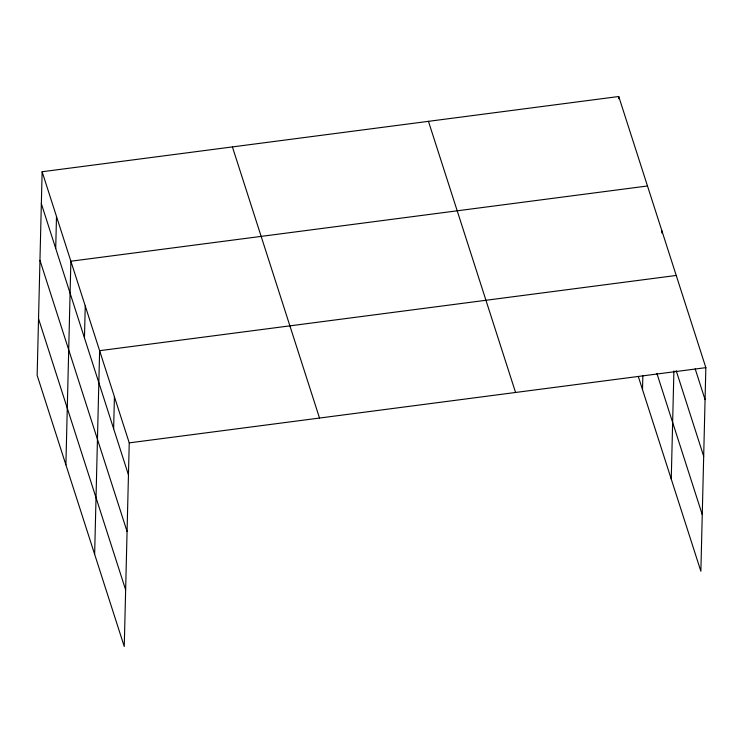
<?xml version="1.0" encoding="UTF-8"?>
<svg xmlns="http://www.w3.org/2000/svg" width="743" height="743" viewBox="0 0 743 743"><rect width="100%" height="100%" fill="white"/><g stroke="black" fill="none" stroke-linecap="round" stroke-linejoin="round"><path stroke-width="1.11" d="M42.128 171.744L37.15 375.354L124.257 646.494L129.236 442.874L42.128 171.744L618.743 96.506L705.85 367.646L700.872 571.256L638.302 376.506M55.716 248.45L56.496 216.482M65.895 464.83L70.873 261.22L647.487 185.982M84.461 337.926L85.241 305.958M94.64 554.306L99.618 350.687L676.232 275.458M113.642 428.757L114.422 396.781M618.687 98.791L618.743 96.506M642.509 389.601L642.853 375.726M661.809 233.005L661.864 230.72M671.254 479.068L673.901 370.933M129.236 442.874L705.85 367.646M695.197 368.89L705.07 399.613M676.186 370.655L703.686 456.258M656.868 373.33L702.256 514.611M428.46 121.341L515.568 392.471M232.41 146.919L319.518 418.049M41.348 203.712L128.455 474.851M39.964 260.356L127.072 531.486M38.534 318.719L125.641 589.849"/></g></svg>
